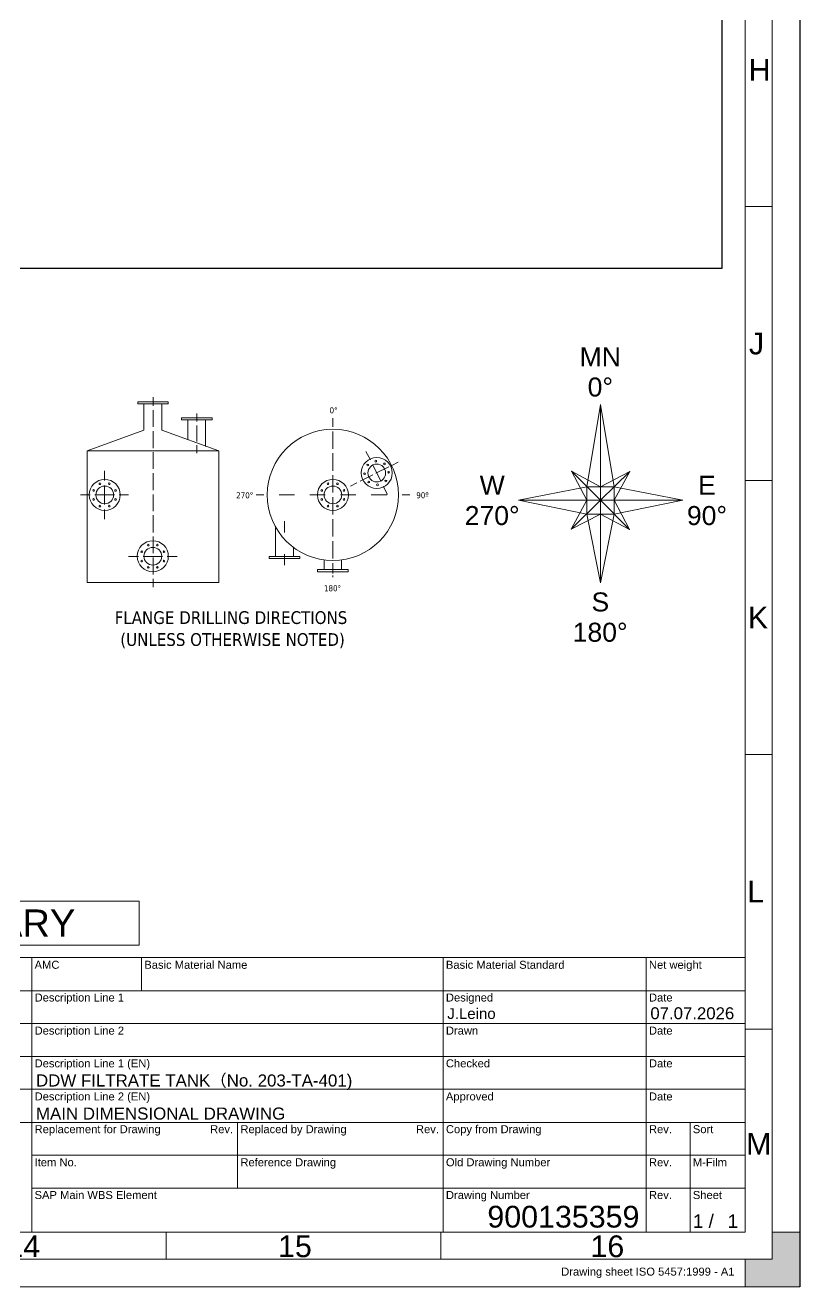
# Model space of a CAD drawing. Header units: millimetres. Extents: x 0 to 62767, y -13570 to 23963.
# Drawn here: x 20991 to 25227, y 0 to 6899 of the extents above; entities that cross this region are included whole.
import ezdxf

# ---------------------------------------------------------------- set-up
doc = ezdxf.new("R2010")
doc.units = ezdxf.units.MM
picture_1 = doc.add_image_def('image1.jpg', size_in_pixel=(2555, 3985))

msp = doc.modelspace()

# ---------------------------------------------------------------- hatches: boundary and pattern name
h = msp.add_hatch(color=7)
h.dxf.hatch_style = 2
h.paths.add_polyline_path([(25076.19, 299.048), (25076.19, 150.476), (24927.618, 150.476), (24927.618, 0), (25226.665, 0), (25226.665, 299.048)])

# ---------------------------------------------------------------- linework, layer by layer
msp.add_line((25226.665, 17817.142), (25226.665, 0))
at = {"color": 7, "lineweight": 0}
for points in [[(25076.19, 17668.572), (25076.19, 150.476)], [(24927.618, 299.048), (24927.618, 17518.095)], [(24927.618, 5908.571), (25076.19, 5908.571)], [(21689.523, 4864.762), (21689.523, 4817.143)], [(21329.524, 4571.428), (21639.999, 4683.809), (21639.999, 4828.571), (21737.142, 4828.571), (21737.142, 4683.809), (22049.523, 4571.428)], [(21689.523, 4794.286), (21689.523, 4702.857)], [(21929.524, 4775.238), (21929.524, 4731.428)], [(24062.856, 4375.238), (24137.142, 4824.762), (24211.428, 4375.238)], [(24137.142, 4824.762), (24137.142, 4224.762)], [(21879.999, 4632.381), (21879.999, 4740.952)], [(21879.999, 4740.952), (21977.143, 4740.952), (21977.143, 4596.19)], [(21929.524, 4710.476), (21929.524, 4622.857)], [(22672.381, 4750.476), (22672.381, 4702.857)], [(21689.523, 4680), (21689.523, 4586.667)], [(22672.381, 4678.095), (22672.381, 4582.857)], [(21689.523, 4563.809), (21689.523, 4472.381)], [(21929.524, 4601.905), (21929.524, 4558.095)], [(22672.381, 4558.095), (22672.381, 4462.857)], [(22878.095, 4521.905), (22853.332, 4567.619)], [(22937.143, 4403.809), (22889.524, 4497.143)], [(23030.475, 4510.476), (22996.189, 4491.429)], [(21424.762, 4462.857), (21424.762, 4409.524)], [(21689.523, 4449.524), (21689.523, 4356.19)], [(22672.381, 4438.095), (22672.381, 4342.857)], [(22891.428, 4440), (22822.857, 4405.714)], [(22979.047, 4483.809), (22908.572, 4449.524)], [(24137.142, 4375.238), (23979.047, 4460.952), (24137.142, 4300.952), (23979.047, 4460.952), (24062.856, 4300.952)], [(24137.142, 4300.952), (24297.143, 4459.048)], [(24137.142, 4375.238), (24297.143, 4459.048)], [(24297.143, 4459.048), (24211.428, 4300.952)], [(21424.762, 4382.857), (21424.762, 4278.095)], [(22803.809, 4396.19), (22769.523, 4379.048)], [(22971.429, 4333.333), (22948.57, 4379.048)], [(24062.856, 4224.762), (23687.618, 4300.952), (24062.856, 4375.238)], [(24062.856, 4375.238), (24211.428, 4375.238)], [(24062.856, 4224.762), (24062.856, 4375.238)], [(24927.618, 4409.524), (25076.19, 4409.524)], [(21346.666, 4331.429), (21293.333, 4331.429)], [(21478.095, 4331.429), (21371.428, 4331.429)], [(21556.191, 4331.429), (21504.761, 4331.429)], [(21689.523, 4333.333), (21689.523, 4241.905)], [(22295.237, 4331.429), (22253.332, 4331.429)], [(22462.857, 4331.429), (22379.048, 4331.429)], [(22630.477, 4331.429), (22546.665, 4331.429)], [(22672.381, 4318.095), (22672.381, 4222.857)], [(22798.094, 4331.429), (22714.285, 4331.429)], [(22967.618, 4331.429), (22881.905, 4331.429)], [(23093.334, 4331.429), (23051.429, 4331.429)], [(24137.142, 4300.952), (23687.618, 4300.952)], [(24211.428, 4300.952), (24295.237, 4140.952), (24137.142, 4300.952), (23977.143, 4142.857), (24137.142, 4300.952), (24137.142, 3849.524)], [(23977.143, 4142.857), (24062.856, 4300.952)], [(24137.142, 4300.952), (24586.666, 4300.952)], [(21424.762, 4251.429), (21424.762, 4198.095)], [(21689.523, 4219.048), (21689.523, 4125.714)], [(24295.237, 4140.952), (24137.142, 4224.762), (23977.143, 4142.857)], [(24211.428, 4224.762), (24062.856, 4224.762)], [(24062.856, 4224.762), (24137.142, 3849.524), (24211.428, 4224.762)], [(22457.142, 4041.905), (22457.142, 3994.286), (22360, 3994.286), (22360, 4150.476)], [(22409.523, 4186.667), (22409.523, 4125.714)], [(22672.381, 4198.095), (22672.381, 4102.857)], [(21689.523, 4102.857), (21689.523, 4011.428)], [(22672.381, 4078.095), (22672.381, 3982.857)], [(22409.523, 4005.714), (22409.523, 3946.666)], [(21609.523, 3994.286), (21556.191, 3994.286)], [(21740.952, 3994.286), (21636.19, 3994.286)], [(21689.523, 3988.571), (21689.523, 3895.238)], [(21820.953, 3994.286), (21767.619, 3994.286)], [(22624.762, 3973.333), (22624.762, 3921.905), (22720, 3921.905)], [(22672.381, 3958.095), (22672.381, 3910.476)], [(22720, 3921.905), (22720, 3973.333)], [(21689.523, 3872.381), (21689.523, 3826.667)], [(22588.572, 3910.476), (22588.572, 3921.905)], [(22588.572, 3921.905), (22756.19, 3921.905), (22756.19, 3910.476), (22588.572, 3910.476)], [(22672.381, 3910.476), (22672.381, 3900.952)], [(22672.381, 3889.524), (22672.381, 3880)], [(24927.618, 2910.476), (25076.19, 2910.476)], [(21026.667, 299.048), (21026.667, 1800)], [(21626.666, 1619.048), (21626.666, 1800)], [(23276.191, 299.048), (23276.191, 1800)], [(24386.667, 299.048), (24386.667, 1800)], [(19527.619, 1619.048), (24927.618, 1619.048)], [(19527.619, 1440), (24927.618, 1440)], [(24927.618, 1409.524), (25076.19, 1409.524)], [(19527.619, 1259.048), (24927.618, 1259.048)], [(19527.619, 1080), (24927.618, 1080)], [(19527.619, 899.048), (24927.618, 899.048)], [(22152.38, 539.048), (22152.38, 899.048)], [(24626.666, 299.048), (24626.666, 899.048)], [(21026.667, 720), (24927.618, 720)], [(21026.667, 539.048), (24927.618, 539.048)], [(600, 299.048), (24927.618, 299.048)], [(21761.904, 150.476), (21761.904, 299.048)], [(23262.858, 150.476), (23262.858, 299.048)], [(25226.665, 299.048), (25076.19, 299.048), (25076.19, 150.476), (24927.618, 150.476), (24927.618, 0), (25226.665, 0)], [(25076.19, 150.476), (449.524, 150.476)], [(0, 0), (25226.665, 0)]]:
    msp.add_lwpolyline(points, dxfattribs=at)
for points in [[(21773.334, 4840), (21773.334, 4828.571), (21605.714, 4828.571), (21605.714, 4840)], [(22013.333, 4752.381), (22013.333, 4740.952), (21845.713, 4740.952), (21845.713, 4752.381)], [(22049.523, 4571.428), (22049.523, 3851.428), (21329.524, 3851.428), (21329.524, 4571.428)], [(24211.428, 4224.762), (24586.666, 4300.952), (24211.428, 4375.238)], [(22325.714, 3982.857), (22325.714, 3994.286), (22493.334, 3994.286), (22493.334, 3982.857)], [(21613.333, 2108.571), (21613.333, 1868.571), (19514.285, 1868.571), (19514.285, 2108.571)], [(19527.619, 1800), (24927.618, 1800), (24927.618, 299.048), (19527.619, 299.048)]]:
    msp.add_lwpolyline(points, close=True, dxfattribs=at)
for centre, radius in [((22673.333, 4330.476), 359.048), ((22913.334, 4450.476), 84.762), ((22863.809, 4494.286), 4.762), ((22913.332, 4450.476), 48.571), ((22907.619, 4515.238), 4.762), ((22955.238, 4500), 4.762), ((22846.666, 4446.667), 4.762), ((22978.094, 4454.286), 4.762), ((21425.714, 4330.476), 84.762), ((21364.762, 4355.238), 4.762), ((21425.714, 4330.476), 48.571), ((21399.047, 4391.429), 4.762), ((21450.476, 4391.429), 4.762), ((21484.762, 4355.238), 4.762), ((22673.333, 4330.476), 84.761), ((22612.381, 4355.238), 4.762), ((22673.333, 4330.476), 48.571), ((22646.666, 4391.429), 4.762), ((22698.095, 4391.429), 4.762), ((22734.286, 4355.238), 4.762), ((22869.524, 4400.952), 4.762), ((22917.143, 4385.714), 4.762), ((22962.857, 4406.667), 4.762), ((21364.762, 4305.714), 4.762), ((21484.762, 4305.714), 4.762), ((22612.381, 4305.714), 4.762), ((22734.286, 4305.714), 4.762), ((21399.047, 4269.524), 4.762), ((21450.476, 4269.524), 4.762), ((22646.666, 4269.524), 4.762), ((22698.095, 4269.524), 4.762), ((21688.572, 3995.238), 84.762), ((21627.619, 4020), 4.762), ((21688.571, 3995.238), 48.571), ((21663.81, 4056.19), 4.762), ((21713.333, 4056.19), 4.762), ((21749.523, 4020), 4.762), ((21627.619, 3968.571), 4.762), ((21663.81, 3934.286), 4.762), ((21713.333, 3934.286), 4.762), ((21749.523, 3968.571), 4.762)]:
    msp.add_circle(centre, radius, dxfattribs=at)

# ---------------------------------------------------------------- texts
at = {"color": 7, "attachment_point": 1}
for s, insert, char_height in [('{\\fArial|b0|i0|c0;H}', (24946.666, 6715.147), 118.95664), ('{\\fArial|b0|i0|c0;J}', (24948.569, 5218.004), 118.95664), ('{\\fArial|b0|i0|c0;MN}', (24022.856, 5138.202), 103.91613), ('{\\fArial|b0|i0|c0;0°}', (24066.666, 4972.487), 103.91613), ('{\\fTahoma|b0|i0|c0;0°}', (22655.237, 4809.958), 32.81563), ('{\\fArial|b0|i0|c0;W}', (23476.19, 4435.345), 103.91613), ('{\\fArial|b0|i0|c0;E}', (24670.477, 4435.345), 103.91613), ('{\\fTahoma|b0|i0|c0;270°}', (22144.76, 4345.196), 32.81563), ('{\\fTahoma|b0|i0|c0;90º}', (23129.524, 4345.196), 32.81563), ('{\\fArial|b0|i0|c0;270°}', (23394.285, 4269.63), 103.91613), ('{\\fArial|b0|i0|c0;90°}', (24609.525, 4269.63), 103.91613), ('{\\fTahoma|b0|i0|c0;180°}', (22624.762, 3836.625), 32.81563), ('{\\fArial|b0|i0|c0;S}', (24087.62, 3797.249), 103.91613), ('{\\fTahoma|b0|i0|c0;FLANGE DRILLING DIRECTIONS}', (21479.999, 3694.495), 69.73318), ('{\\fArial|b0|i0|c0;K}', (24942.859, 3718.957), 118.95664), ('{\\fArial|b0|i0|c0;180°}', (23984.763, 3631.535), 103.91613), ('{\\fTahoma|b0|i0|c0;(UNLESS OTHERWISE NOTED)}', (21510.476, 3574.495), 69.73318), ('{\\fArial|b0|i0|c0;L}', (24939.048, 2221.814), 118.95664), ('{\\fArial|b0|i0|c0;PRELIMINARY}', (19853.333, 2063.323), 149.03763), ('{\\fArial|b0|i0|c0;AMC}', (21041.904, 1782.802), 43.75415), ('{\\fArial|b0|i0|c0;Basic Material Name}', (21641.904, 1782.802), 43.75415), ('{\\fArial|b0|i0|c0;Basic Material Standard}', (23291.429, 1782.802), 43.75415), ('{\\fArial|b0|i0|c0;Net weight}', (24401.903, 1782.802), 43.75415), ('{\\fArial|b0|i0|c0;Description Line 1}', (21041.904, 1603.754), 43.75415), ('{\\fArial|b0|i0|c0;Designed}', (23291.429, 1603.754), 43.75415), ('{\\fArial|b0|i0|c0;Date}', (24401.903, 1603.754), 43.75415), ('{\\fArial|b0|i0|c0;J.Leino}', (23299.047, 1523.457), 58.69519), ('{\\fArial|b0|i0|c0;07.07.2026}', (24409.523, 1528.488), 65.63126), ('{\\fArial|b0|i0|c0;Description Line 2}', (21041.904, 1422.802), 43.75415), ('{\\fArial|b0|i0|c0;Drawn}', (23291.429, 1422.802), 43.75415), ('{\\fArial|b0|i0|c0;Date}', (24401.903, 1422.802), 43.75415), ('{\\fArial|b0|i0|c0;Description Line 1 (EN)}', (21041.904, 1243.754), 43.75415), ('{\\fArial|b0|i0|c0;Checked}', (23291.429, 1243.754), 43.75415), ('{\\fArial|b0|i0|c0;Date}', (24401.903, 1243.754), 43.75415), ('{\\fArial|b0|i0|c0|p34;DDW FILTRATE TANK\\fSimSun|b0|i0|c134|p2;（\\fArial|b0|i0|c0|p34;No. 203-TA-401)}', (21049.524, 1161.27), 66.03209), ('{\\fArial|b0|i0|c0;Description Line 2 (EN)}', (21041.904, 1062.802), 43.75415), ('{\\fArial|b0|i0|c0;Approved}', (23291.429, 1062.802), 43.75415), ('{\\fArial|b0|i0|c0;Date}', (24401.903, 1062.802), 43.75415), ('{\\fArial|b0|i0|c0;MAIN DIMENSIONAL DRAWING}', (21049.524, 980.318), 66.03209), ('{\\fArial|b0|i0|c0;Replacement for Drawing}', (21041.904, 883.754), 43.75415), ('{\\fArial|b0|i0|c0;Rev.}', (22001.903, 883.754), 43.75415), ('{\\fArial|b0|i0|c0;Replaced by Drawing}', (22167.619, 883.754), 43.75415), ('{\\fArial|b0|i0|c0;Rev.}', (23127.62, 883.754), 43.75415), ('{\\fArial|b0|i0|c0;Copy from Drawing}', (23291.429, 883.754), 43.75415), ('{\\fArial|b0|i0|c0;Rev.}', (24401.903, 883.754), 43.75415), ('{\\fArial|b0|i0|c0;Sort}', (24641.904, 883.754), 43.75415), ('{\\fArial|b0|i0|c0;M}', (24933.333, 840.862), 118.95664), ('{\\fArial|b0|i0|c0;Item No.}', (21041.904, 702.802), 43.75415), ('{\\fArial|b0|i0|c0;Reference Drawing}', (22167.619, 702.802), 43.75415), ('{\\fArial|b0|i0|c0;Old Drawing Number}', (23291.429, 702.802), 43.75415), ('{\\fArial|b0|i0|c0;Rev.}', (24401.903, 702.802), 43.75415), ('{\\fArial|b0|i0|c0;M-Film}', (24641.904, 702.802), 43.75415), ('{\\fArial|b0|i0|c0;SAP Main WBS Element}', (21041.904, 523.754), 43.75415), ('{\\fArial|b0|i0|c0;Drawing Number}', (23291.429, 523.754), 43.75415), ('{\\fArial|b0|i0|c0;Rev.}', (24401.903, 523.754), 43.75415), ('{\\fArial|b0|i0|c0;Sheet}', (24641.904, 523.754), 43.75415), ('{\\fArial|b0|i0|c0;900135359}', (23518.094, 442.766), 118.95664), ('{\\fArial|b0|i0|c0;1 /}', (24641.904, 395.74), 73.83514), ('{\\fArial|b0|i0|c0;1 }', (24832.38, 395.74), 73.83514), ('{\\fArial|b0|i0|c0;14}', (20887.62, 280.861), 118.95664), ('{\\fArial|b0|i0|c0;15}', (22373.334, 280.861), 118.95664), ('{\\fArial|b0|i0|c0;16}', (24081.905, 280.861), 118.95664), ('{\\fArial|b0|i0|c0;Drawing sheet ISO 5457:1999 - A1}', (23921.906, 104.707), 43.75415)]:
    msp.add_mtext(s, dxfattribs=dict(at, insert=insert, char_height=char_height))

# ---------------------------------------------------------------- pictures from other files: only their frames are drawn
image = msp.add_image(picture_1, insert=(20900.952, 5569.524), size_in_units=(3899.081, 6081.944))
image.dxf.flags = 7

doc.saveas('drawing.dxf')
